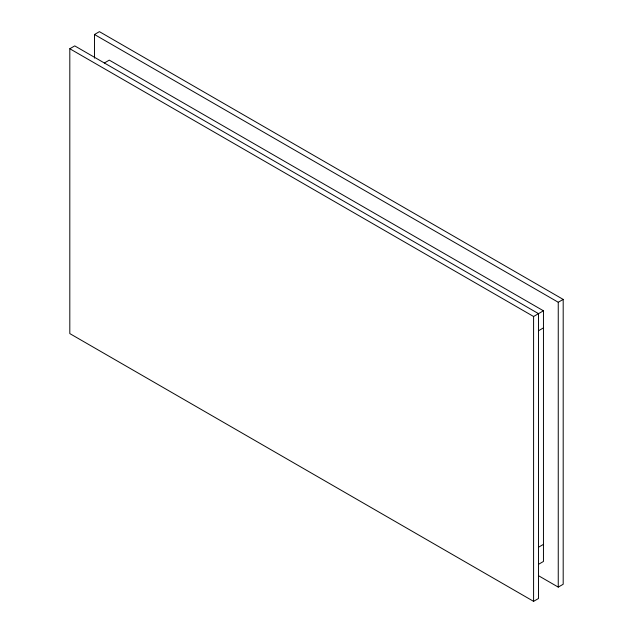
<?xml version="1.0" encoding="UTF-8"?>
<svg xmlns="http://www.w3.org/2000/svg" width="633" height="633" viewBox="0 0 633 633"><rect width="100%" height="100%" fill="white"/><g stroke="black" fill="none" stroke-linecap="round" stroke-linejoin="round"><path stroke-width="0.95" d="M69.812 48.741L74.749 45.892L538.517 313.651L538.517 598.501L533.587 601.35L69.812 333.591L69.812 48.741L533.587 316.5L543.454 310.803L543.454 561.471L538.517 564.32M94.483 58.157L94.483 34.498L99.413 31.65L563.188 299.409L563.188 584.259L558.251 587.107L538.572 575.745M104.35 62.983L109.28 60.135L543.454 310.803M94.483 34.498L558.251 302.257L563.188 299.409M538.517 330.743L543.454 327.894M538.517 547.229L543.454 544.38M558.251 302.257L558.251 587.107M533.587 316.5L533.587 601.35"/></g></svg>
